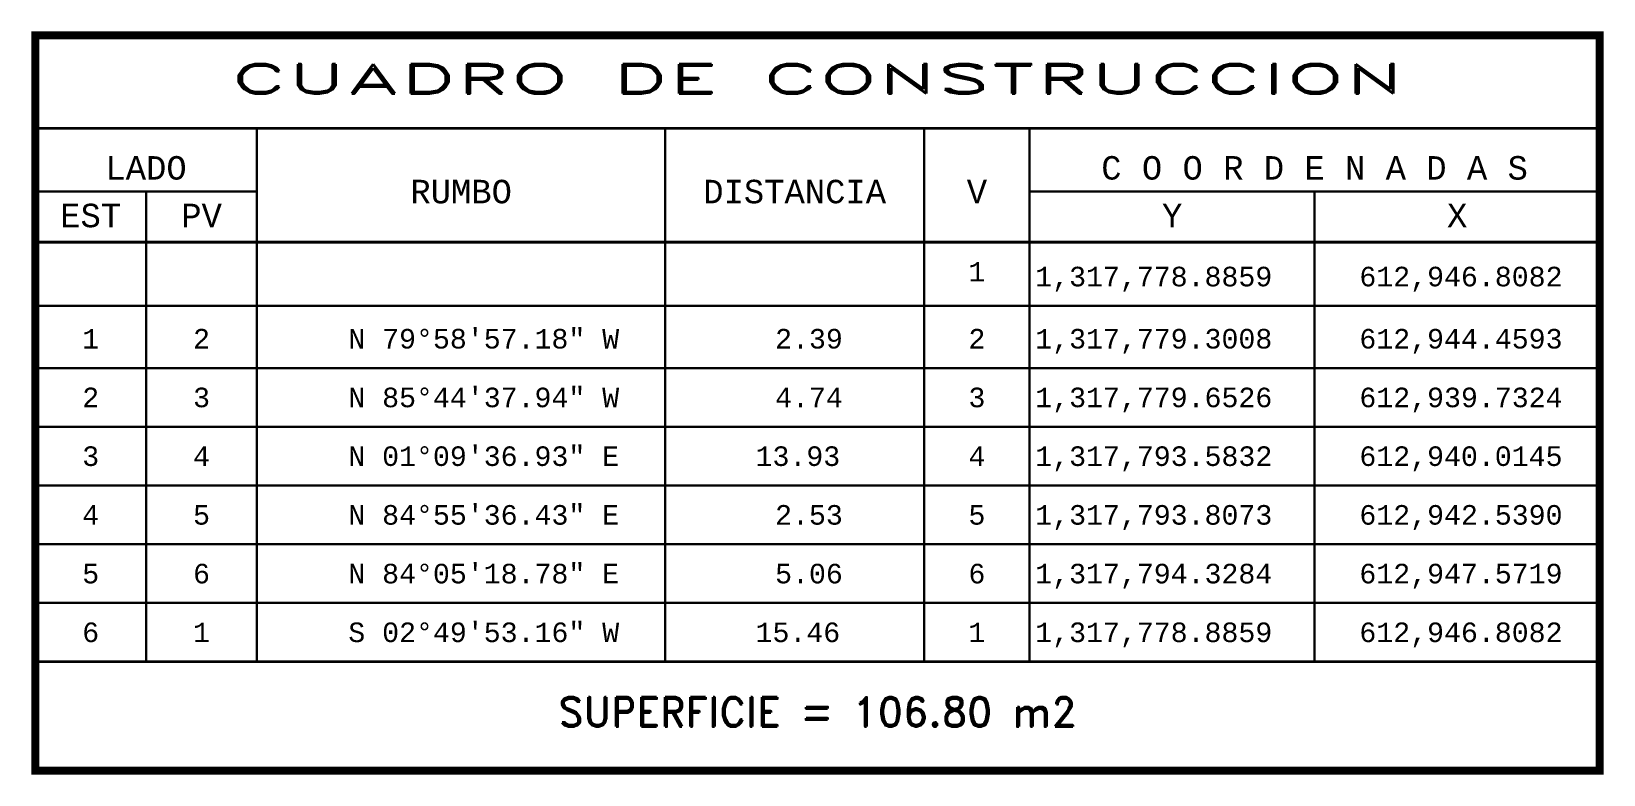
# Model space of a CAD drawing. Header units: millimetres. Extents: x 612923 to 613658, y 1317749 to 1317931.
# Drawn here: x 613416.5 to 613657.6, y 1317817.2 to 1317931.1 of the extents above; entities outside this region: 4.
import ezdxf
from ezdxf.enums import TextEntityAlignment as Align

# ---------------------------------------------------------------- set-up
doc = ezdxf.new("R2010")
doc.units = ezdxf.units.MM
for name, color, linetype in [('CVL_CUADCON', 1, 'Continuous'), ('CVL_CUADCON_LIN', 8, 'Continuous'), ('CVL_CUADCON_TIT', 1, 'Continuous'), ('CVL_CUADCON_TX', 2, 'Continuous')]:
    doc.layers.add(name, color=color, linetype=linetype)
doc.styles.add('HUECA1', font='HUECA1.shx')
doc.styles.add('MONOTXT4', font='MONOTXT4.shx')

msp = doc.modelspace()

# ---------------------------------------------------------------- linework, layer by layer
at = {"color": 3, "linetype": 'Continuous', "flags": 128}
msp.add_lwpolyline([(612939.26, 1317836.91), (612947.14, 1317837.51), (612947.73, 1317795.52), (612939.86, 1317794.91)], close=True, dxfattribs=at)
at = {"color": 4}
msp.add_lwpolyline([(612939.68, 1317793.58), (612938.78, 1317749.14), (612922.58, 1317749.14), (612922.58, 1317793.59)], close=True, dxfattribs=at)
at = {"layer": 'CVL_CUADCON', "color": 1, "linetype": 'Continuous', "lineweight": 30, "const_width": 1.2, "flags": 128}
msp.add_lwpolyline([(613417.08, 1317930.5), (613657, 1317930.5), (613657, 1317817.8), (613417.08, 1317817.8)], close=True, dxfattribs=at)
at = {"layer": 'CVL_CUADCON', "color": 1, "linetype": 'Continuous', "lineweight": 30, "const_width": 0.45, "flags": 128}
for points in [[(613417.08, 1317916.25), (613657, 1317916.25)], [(613417.08, 1317898.8), (613657, 1317898.8)], [(613417.08, 1317834.5), (613657, 1317834.5)]]:
    msp.add_lwpolyline(points, dxfattribs=at)
at = {"layer": 'CVL_CUADCON_LIN', "color": 8, "linetype": 'Continuous', "lineweight": 30, "ltscale": 0.5}
for p, q in [((613451.07, 1317916.25), (613451.07, 1317834.5)), ((613513.68, 1317916.25), (613513.68, 1317834.5)), ((613553.41, 1317916.25), (613553.41, 1317834.5)), ((613569.57, 1317916.25), (613569.57, 1317834.5)), ((613417.08, 1317906.57), (613451.07, 1317906.57)), ((613434.06, 1317906.57), (613434.06, 1317834.5)), ((613569.57, 1317906.57), (613657, 1317906.57)), ((613613.29, 1317906.57), (613613.29, 1317834.5)), ((613417.08, 1317889.03), (613657, 1317889.03)), ((613417.08, 1317879.5), (613657, 1317879.5)), ((613417.08, 1317870.5), (613657, 1317870.5)), ((613417.08, 1317861.5), (613657, 1317861.5)), ((613417.08, 1317852.5), (613657, 1317852.5)), ((613417.08, 1317843.5), (613657, 1317843.5)), ((613417.08, 1317834.5), (613657, 1317834.5))]:
    msp.add_line(p, q, dxfattribs=at)
at = {"layer": 'CVL_CUADCON_TIT', "color": 3, "ltscale": 0.5, "flags": 128}
msp.add_lwpolyline([(612947.57, 1317794.33), (612957.38, 1317794.53), (612956.28, 1317751.03), (612956.41, 1317749.4), (612949.59, 1317749.41), (612945.57, 1317749.4), (612939.46, 1317749.11), (612939.73, 1317779.65), (612944.46, 1317779.3), (612946.81, 1317778.89), (612947.57, 1317794.33)], dxfattribs=at)
at = {"layer": 'CVL_CUADCON_TIT', "color": 2, "lineweight": 30, "ltscale": 0.5, "flags": 128}
msp.add_lwpolyline([(612947.57, 1317794.33), (612942.54, 1317793.81), (612940.01, 1317793.58), (612939.73, 1317779.65), (612944.46, 1317779.3), (612946.81, 1317778.89), (612947.57, 1317794.33)], dxfattribs=at)

# ---------------------------------------------------------------- texts
at = {"layer": 'CVL_CUADCON_TIT', "color": 1, "lineweight": 30, "ltscale": 0.5, "style": 'HUECA1', "width": 1.758658}
msp.add_text('CUADRO DE CONSTRUCCION', height=4.5, dxfattribs=at).set_placement((613447.08, 1317921.59), (613627, 1317921.59), align=Align.FIT)
at = {"layer": 'CVL_CUADCON_TIT', "color": 1, "lineweight": 30, "ltscale": 0.5, "style": 'MONOTXT4'}
for s, p in [('LADO', (613434.06, 1317908.39)), ('C O O R D E N A D A S', (613613.28, 1317908.39)), ('EST', (613425.57, 1317901.09)), ('PV', (613442.58, 1317901.09)), ('Y', (613591.44, 1317901.09)), ('X', (613635.15, 1317901.09))]:
    msp.add_text(s, height=3.6, dxfattribs=at).set_placement(p, align=Align.CENTER)
at = {"layer": 'CVL_CUADCON_TIT', "color": 1, "lineweight": 30, "ltscale": 0.5}
for s, height, style, p in [('RUMBO', 3.6, 'MONOTXT4', (613482.39, 1317906.56)), ('DISTANCIA', 3.6, 'MONOTXT4', (613533.54, 1317906.56)), ('V', 3.6, 'MONOTXT4', (613561.5, 1317906.56)), ('SUPERFICIE = 106.80 m2', 4.5, 'HUECA1', (613537.04, 1317826.8))]:
    msp.add_text(s, height=height, dxfattribs=dict(at, style=style)).set_placement(p, align=Align.MIDDLE)
at = {"layer": 'CVL_CUADCON_TX', "color": 2, "lineweight": 30, "ltscale": 0.5, "style": 'MONOTXT4'}
for s, p in [('1', (613561.49, 1317892.78)), ('1', (613425.57, 1317882.5)), ('2', (613442.57, 1317882.5)), ('2', (613561.49, 1317882.5)), ('2', (613425.57, 1317873.5)), ('3', (613442.57, 1317873.5)), ('3', (613561.49, 1317873.5)), ('3', (613425.57, 1317864.5)), ('4', (613442.57, 1317864.5)), ('4', (613561.49, 1317864.5)), ('4', (613425.57, 1317855.5)), ('5', (613442.57, 1317855.5)), ('5', (613561.49, 1317855.5)), ('5', (613425.57, 1317846.5)), ('6', (613442.57, 1317846.5)), ('6', (613561.49, 1317846.5)), ('6', (613425.57, 1317837.5)), ('1', (613442.57, 1317837.5)), ('1', (613561.49, 1317837.5))]:
    msp.add_text(s, height=3, dxfattribs=at).set_placement(p, align=Align.CENTER)
for s, p in [('1,317,778.8859', (613570.44, 1317892.03)), ('612,946.8082', (613620.15, 1317892.03)), ('N 79%%d58\'57.18" W', (613465.08, 1317882.5)), ('2.39', (613530.54, 1317882.5)), ('1,317,779.3008', (613570.44, 1317882.5)), ('612,944.4593', (613620.15, 1317882.5)), ('N 85%%d44\'37.94" W', (613465.08, 1317873.5)), ('4.74', (613530.54, 1317873.5)), ('1,317,779.6526', (613570.44, 1317873.5)), ('612,939.7324', (613620.15, 1317873.5)), ('N 01%%d09\'36.93" E', (613465.08, 1317864.5)), ('13.93', (613527.54, 1317864.5)), ('1,317,793.5832', (613570.44, 1317864.5)), ('612,940.0145', (613620.15, 1317864.5)), ('N 84%%d55\'36.43" E', (613465.08, 1317855.5)), ('2.53', (613530.54, 1317855.5)), ('1,317,793.8073', (613570.44, 1317855.5)), ('612,942.5390', (613620.15, 1317855.5)), ('N 84%%d05\'18.78" E', (613465.08, 1317846.5)), ('5.06', (613530.54, 1317846.5)), ('1,317,794.3284', (613570.44, 1317846.5)), ('612,947.5719', (613620.15, 1317846.5)), ('S 02%%d49\'53.16" W', (613465.08, 1317837.5)), ('15.46', (613527.54, 1317837.5)), ('1,317,778.8859', (613570.44, 1317837.5)), ('612,946.8082', (613620.15, 1317837.5))]:
    msp.add_text(s, height=3, dxfattribs=at).set_placement(p)

doc.saveas('drawing.dxf')
